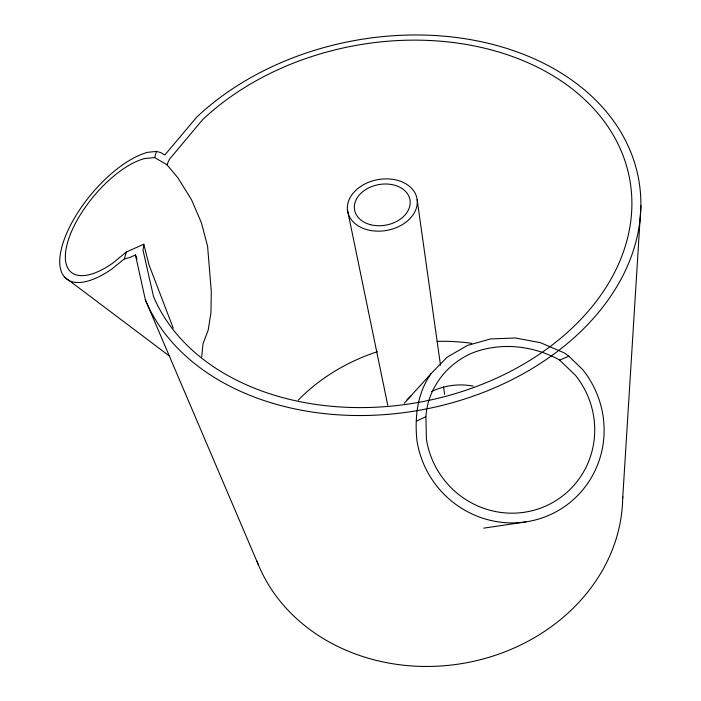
<?xml version="1.0" encoding="UTF-8"?>
<svg xmlns="http://www.w3.org/2000/svg" width="701" height="701" viewBox="0 0 701 701"><rect width="100%" height="100%" fill="white"/><g stroke="black" fill="none" stroke-linecap="round" stroke-linejoin="round"><path stroke-width="1.05" d="M622.681 498.525L640.916 205.822M201.713 356.818L203.001 343.735L208.171 330.241L210.975 312.497L211.29 291.397L207.592 246.27L201.424 222.813L191.426 199.54L177.958 177.905L166.917 164.726L154.667 157.576L144.476 158.592A72.256 31.054 -50.4 0 0 67.997 241.091A72.256 31.054 -50.4 0 0 112.519 263.278L126.408 251.966L143.793 244.211L149.006 264.89L173.217 328.103M143.793 244.211L143.03 250.266L153.51 296.532A246.393 181.191 -10.5 0 0 500.961 376.104A246.393 181.191 -10.5 0 0 579.052 94.512A246.393 181.191 -10.5 0 0 202.519 119.775L169.458 159.25L166.917 164.726M124.331 258.906L129.685 257.547L135.451 254.954L145.361 299.809A255.076 187.658 -10.5 0 0 504.606 383.281A255.076 187.658 -10.5 0 0 586.614 91.682A255.076 187.658 -10.5 0 0 196.762 117.058L164.823 154.991L160.801 152.643L156.516 151.398L147.578 152.336A80.378 34.551 -50.4 0 0 62.687 244.106A80.378 34.551 -50.4 0 0 112.09 268.86L124.331 258.906L126.408 251.966M154.667 157.576L156.516 151.398M431.211 373.467C417.235 392.972 414.571 417.165 416.929 440.412A95.581 93.338 53.3 0 0 548.427 515.498A95.581 93.338 53.3 0 0 582.654 369.55L568.835 356.204L564.235 352.875L540.489 342.693L515.428 337.978L490.56 338.942L467.348 345.47L447.15 357.186L431.211 373.467L404.258 403.259M416.517 421.029L425.91 416.727C427.654 388.669 446.388 364.117 471.975 353.12C500.409 341.904 532.83 345.391 559.433 359.911L575.442 375.315A85.943 83.927 53.3 0 1 544.668 506.508A85.943 83.927 53.3 0 1 426.418 439.071L425.936 417.016M559.687 360.104L568.835 356.204M483.681 528.151L525.741 521.912M64.457 276.983L169.738 356.292M145.361 299.809L258.503 565.094M135.451 254.954L136.94 259.019M347.389 209.538L387.758 405.274M417.148 199.671A35.26 25.779 -10.5 0 1 367.666 229.849A35.26 25.779 -10.5 0 1 362.119 185.511A35.26 25.779 -10.5 0 1 417.148 199.671L440.517 365.265M443.575 386.917L444.644 394.488M622.707 496.361A188.148 162.501 -9 0 1 464.377 663.146A188.148 162.501 -9 0 1 256.864 560.993M298.17 400.157A182.497 157.322 -9 0 1 377.322 351.727M437.065 341.378A182.497 157.322 -9 0 1 471.773 343.332M431.571 391.517A69.197 67.988 56 0 1 473.306 386.111M407.036 399.772A76.961 75.62 56 0 1 411.023 395.977M370.496 224.679A28.163 20.583 -10.5 0 0 410.103 200.67A28.163 20.583 -10.5 0 0 366.22 189.252A28.163 20.583 -10.5 0 0 370.496 224.679"/></g></svg>
